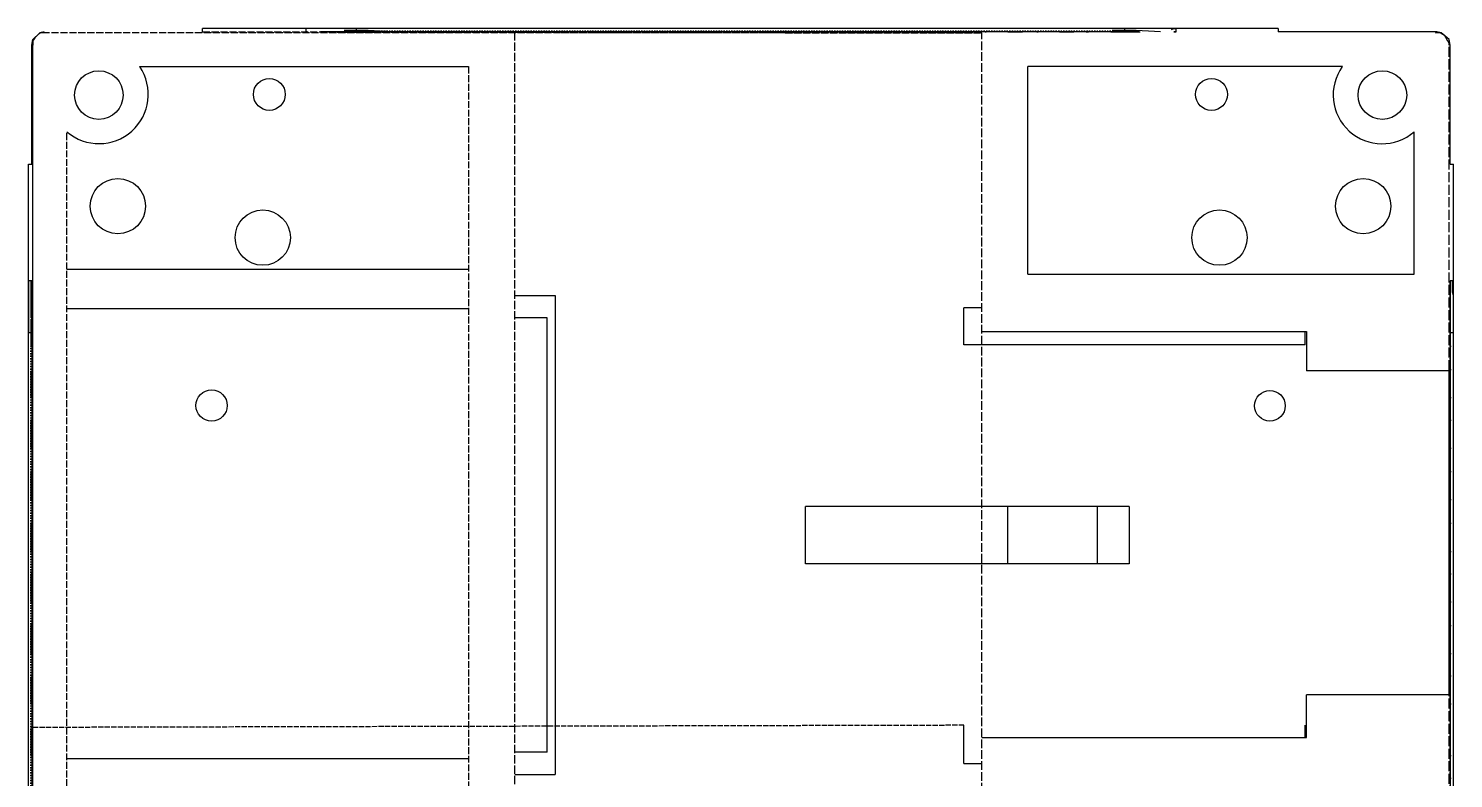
# Model space of a CAD drawing. Header units: millimetres. Extents: x 2689 to 2999, y 977 to 1485.
# Drawn here: x 2858.1 to 2968.9, y 1073.6 to 1131.9 of the extents above; entities that cross this region are included whole.
import ezdxf

# ---------------------------------------------------------------- set-up
doc = ezdxf.new("R2010")
doc.units = ezdxf.units.MM
doc.linetypes.add('PDF_IMPORT', pattern=[1, 0.8, -0.2])
doc.layers.add('PDF_几何图形', color=7, linetype='Continuous')

msp = doc.modelspace()

# ---------------------------------------------------------------- linework, layer by layer
at = {"layer": 'PDF_几何图形', "lineweight": -3}
for points in [[(2955.25, 1131.95), (2871.65, 1131.95)], [(2871.65, 1131.69), (2871.65, 1131.95)], [(2879.68, 1131.95), (2879.68, 1131.69)], [(2885.18, 1131.95), (2884.74, 1131.95), (2884.3, 1131.95), (2883.87, 1131.95), (2883.43, 1131.95), (2883, 1131.95), (2882.56, 1131.95), (2882.12, 1131.95), (2881.69, 1131.95), (2881.34, 1131.95), (2880.99, 1131.95), (2880.64, 1131.95), (2880.38, 1131.95), (2880.12, 1131.95), (2879.94, 1131.95)], [(2943.3, 1131.95), (2883.61, 1131.95)], [(2883.61, 1131.77), (2883.61, 1131.95)], [(2943.3, 1131.95), (2943.3, 1131.77)], [(2946.96, 1131.86), (2947.14, 1131.95), (2947.23, 1131.95), (2947.31, 1131.95), (2947.23, 1131.95), (2947.14, 1131.95), (2946.96, 1131.95), (2946.79, 1131.95), (2946.53, 1131.95), (2946.27, 1131.95), (2946, 1131.95), (2945.65, 1131.95), (2945.22, 1131.95), (2944.87, 1131.95)], [(2947.31, 1131.69), (2947.31, 1131.95)], [(2955.25, 1131.95), (2955.25, 1131.69)], [(2858.39, 1130.64), (2858.47, 1131.08), (2859, 1131.6)], [(2859.43, 1131.6), (2859.26, 1131.6), (2859.08, 1131.6), (2858.91, 1131.51), (2858.82, 1131.43), (2858.65, 1131.25), (2858.56, 1131.08), (2858.47, 1130.99), (2858.47, 1130.81), (2858.47, 1130.64)], [(2859.35, 1131.69), (2859, 1131.6)], [(2879.68, 1131.69), (2879.77, 1131.69)], [(2879.77, 1131.69), (2879.68, 1131.69)], [(2884.65, 1131.69), (2884.22, 1131.69), (2883.78, 1131.69), (2883.26, 1131.69), (2882.82, 1131.69), (2882.38, 1131.69), (2881.95, 1131.69), (2881.6, 1131.69), (2881.16, 1131.69), (2880.81, 1131.69)], [(2882.56, 1131.69), (2882.65, 1131.69), (2882.73, 1131.69), (2882.82, 1131.69), (2883, 1131.69), (2883.08, 1131.69), (2883.34, 1131.69)], [(2882.65, 1131.69), (2882.73, 1131.69), (2882.82, 1131.69), (2882.91, 1131.69), (2883, 1131.69), (2883.08, 1131.69), (2883.17, 1131.69), (2883.26, 1131.69), (2883.34, 1131.69), (2883.43, 1131.69), (2883.52, 1131.69), (2883.61, 1131.69)], [(2883.26, 1131.69), (2883.61, 1131.69)], [(2943.3, 1131.69), (2883.61, 1131.69)], [(2883.96, 1131.69), (2883.61, 1131.69)], [(2884.74, 1131.69), (2884.65, 1131.69), (2884.57, 1131.69), (2884.48, 1131.69), (2884.3, 1131.69), (2884.13, 1131.69), (2883.96, 1131.69)], [(2884.74, 1131.69), (2884.83, 1131.69)], [(2886.49, 1131.69), (2886.57, 1131.69)], [(2886.49, 1131.69), (2886.57, 1131.69), (2886.66, 1131.69), (2886.75, 1131.69), (2886.84, 1131.69), (2887.1, 1131.69), (2887.62, 1131.69)], [(2888.67, 1131.69), (2888.58, 1131.69), (2888.49, 1131.69), (2888.41, 1131.69), (2888.14, 1131.69), (2887.62, 1131.69)], [(2888.67, 1131.69), (2888.76, 1131.69)], [(2890.5, 1131.69), (2890.59, 1131.69)], [(2890.5, 1131.69), (2890.59, 1131.69), (2890.5, 1131.69)], [(2890.59, 1131.69), (2890.67, 1131.69), (2890.85, 1131.69), (2891.11, 1131.69), (2891.63, 1131.69)], [(2892.59, 1131.69), (2892.51, 1131.69), (2892.33, 1131.69), (2892.07, 1131.69), (2891.55, 1131.69)], [(2892.68, 1131.69), (2892.59, 1131.69), (2892.68, 1131.69)], [(2892.68, 1131.69), (2892.77, 1131.69)], [(2894.51, 1131.69), (2894.6, 1131.69)], [(2894.51, 1131.69), (2894.6, 1131.69), (2894.69, 1131.69), (2894.78, 1131.69), (2895.04, 1131.69), (2895.56, 1131.69)], [(2895.91, 1131.69), (2895.56, 1131.69)], [(2896.7, 1131.69), (2896.61, 1131.69), (2896.52, 1131.69), (2896.43, 1131.69), (2896.26, 1131.69), (2896.09, 1131.69), (2895.91, 1131.69)], [(2896.7, 1131.69), (2896.78, 1131.69)], [(2898.44, 1131.69), (2898.53, 1131.69)], [(2898.44, 1131.69), (2898.53, 1131.69), (2898.62, 1131.69), (2898.7, 1131.69), (2898.79, 1131.69), (2899.05, 1131.69), (2899.58, 1131.69)], [(2900.62, 1131.69), (2900.54, 1131.69), (2900.45, 1131.69), (2900.27, 1131.69), (2900.1, 1131.69), (2899.58, 1131.69)], [(2900.62, 1131.69), (2900.71, 1131.69)], [(2902.46, 1131.69), (2902.54, 1131.69)], [(2902.46, 1131.69), (2902.54, 1131.69), (2902.63, 1131.69), (2902.81, 1131.69), (2902.98, 1131.69), (2903.5, 1131.69)], [(2904.64, 1131.69), (2904.55, 1131.69), (2904.46, 1131.69), (2904.38, 1131.69), (2904.29, 1131.69), (2904.03, 1131.69), (2903.5, 1131.69)], [(2904.64, 1131.69), (2904.73, 1131.69)], [(2906.38, 1131.69), (2906.47, 1131.69)], [(2906.38, 1131.69), (2906.47, 1131.69), (2906.56, 1131.69), (2906.65, 1131.69), (2906.73, 1131.69), (2906.99, 1131.69), (2907.52, 1131.69)], [(2908.57, 1131.69), (2908.48, 1131.69), (2908.39, 1131.69), (2908.3, 1131.69), (2908.04, 1131.69), (2907.52, 1131.69)], [(2908.57, 1131.69), (2908.65, 1131.69)], [(2910.4, 1131.69), (2910.49, 1131.69)], [(2910.4, 1131.69), (2910.49, 1131.69), (2910.4, 1131.69)], [(2910.49, 1131.69), (2910.57, 1131.69), (2910.75, 1131.69), (2911.01, 1131.69), (2911.44, 1131.69)], [(2912.49, 1131.69), (2912.4, 1131.69), (2912.23, 1131.69), (2911.97, 1131.69), (2911.44, 1131.69)], [(2912.58, 1131.69), (2912.49, 1131.69), (2912.58, 1131.69)], [(2912.58, 1131.69), (2912.67, 1131.69)], [(2914.32, 1131.69), (2914.41, 1131.69)], [(2914.32, 1131.69), (2914.41, 1131.69), (2914.5, 1131.69), (2914.59, 1131.69), (2914.67, 1131.69), (2914.94, 1131.69), (2915.46, 1131.69)], [(2916.59, 1131.69), (2916.51, 1131.69), (2916.42, 1131.69), (2916.33, 1131.69), (2916.24, 1131.69), (2915.98, 1131.69), (2915.46, 1131.69)], [(2916.59, 1131.69), (2916.68, 1131.69)], [(2918.34, 1131.69), (2918.43, 1131.69)], [(2918.34, 1131.69), (2918.43, 1131.69), (2918.34, 1131.69)], [(2918.43, 1131.69), (2918.51, 1131.69), (2918.6, 1131.69), (2918.69, 1131.69), (2918.95, 1131.69), (2919.47, 1131.69)], [(2920.52, 1131.69), (2920.43, 1131.69), (2920.35, 1131.69), (2920.17, 1131.69), (2920, 1131.69), (2919.47, 1131.69)], [(2920.52, 1131.69), (2920.61, 1131.69)], [(2922.35, 1131.69), (2922.44, 1131.69)], [(2922.35, 1131.69), (2922.44, 1131.69), (2922.53, 1131.69), (2922.62, 1131.69), (2922.88, 1131.69), (2923.4, 1131.69)], [(2924.54, 1131.69), (2924.45, 1131.69), (2924.36, 1131.69), (2924.27, 1131.69), (2924.19, 1131.69), (2923.92, 1131.69), (2923.4, 1131.69)], [(2924.54, 1131.69), (2924.62, 1131.69)], [(2926.28, 1131.69), (2926.37, 1131.69)], [(2926.28, 1131.69), (2926.37, 1131.69), (2926.46, 1131.69), (2926.54, 1131.69), (2926.63, 1131.69), (2926.89, 1131.69), (2927.42, 1131.69)], [(2928.46, 1131.69), (2928.38, 1131.69), (2928.29, 1131.69), (2928.2, 1131.69), (2927.94, 1131.69), (2927.42, 1131.69)], [(2928.46, 1131.69), (2928.55, 1131.69)], [(2930.3, 1131.69), (2930.38, 1131.69)], [(2930.3, 1131.69), (2930.38, 1131.69), (2930.47, 1131.69), (2930.64, 1131.69), (2930.82, 1131.69), (2931.34, 1131.69)], [(2932.48, 1131.69), (2932.39, 1131.69), (2932.22, 1131.69), (2931.34, 1131.69)], [(2932.48, 1131.69), (2932.56, 1131.69)], [(2934.22, 1131.69), (2934.31, 1131.69)], [(2934.22, 1131.69), (2934.31, 1131.69), (2934.4, 1131.69), (2934.48, 1131.69), (2934.57, 1131.69), (2934.83, 1131.69), (2935.36, 1131.69)], [(2936.49, 1131.69), (2936.4, 1131.69), (2936.32, 1131.69), (2936.23, 1131.69), (2936.14, 1131.69), (2935.88, 1131.69), (2935.36, 1131.69)], [(2936.49, 1131.69), (2936.58, 1131.69)], [(2938.24, 1131.69), (2938.32, 1131.69)], [(2938.24, 1131.69), (2938.32, 1131.69), (2938.24, 1131.69)], [(2938.32, 1131.69), (2938.41, 1131.69), (2938.5, 1131.69), (2938.59, 1131.69), (2938.85, 1131.69), (2939.37, 1131.69)], [(2940.33, 1131.69), (2940.24, 1131.69), (2940.07, 1131.69), (2939.89, 1131.69), (2939.37, 1131.69)], [(2940.42, 1131.69), (2940.33, 1131.69), (2940.42, 1131.69)], [(2940.42, 1131.69), (2940.51, 1131.69)], [(2944.35, 1131.69), (2943.91, 1131.69), (2943.39, 1131.69), (2942.95, 1131.69), (2942.51, 1131.69), (2942.08, 1131.69), (2941.64, 1131.69), (2941.29, 1131.69), (2940.85, 1131.69), (2940.51, 1131.69)], [(2942.25, 1131.69), (2942.34, 1131.69)], [(2942.25, 1131.69), (2942.34, 1131.69), (2942.43, 1131.69), (2942.51, 1131.69), (2942.6, 1131.69), (2942.77, 1131.69), (2942.95, 1131.69)], [(2942.95, 1131.69), (2943.3, 1131.69)], [(2943.65, 1131.69), (2943.3, 1131.69)], [(2943.3, 1131.69), (2943.39, 1131.69), (2943.47, 1131.69), (2943.56, 1131.69), (2943.65, 1131.69), (2943.73, 1131.69), (2943.82, 1131.69), (2943.91, 1131.69), (2944, 1131.69), (2944.08, 1131.69), (2944.17, 1131.69), (2944.26, 1131.69), (2944.35, 1131.69), (2944.43, 1131.69)], [(2944.43, 1131.69), (2944.35, 1131.69), (2944.26, 1131.69), (2944.17, 1131.69), (2944, 1131.69), (2943.82, 1131.69), (2943.65, 1131.69)], [(2944.43, 1131.69), (2944.52, 1131.69)], [(2947.14, 1131.69), (2947.23, 1131.69), (2947.31, 1131.69)], [(2947.31, 1131.69), (2947.23, 1131.69), (2947.14, 1131.69)], [(2967.56, 1131.69), (2955.25, 1131.69)], [(2967.47, 1131.6), (2967.56, 1131.69)], [(2968.52, 1130.64), (2968.52, 1130.81), (2968.43, 1130.99), (2968.34, 1131.08), (2968.26, 1131.25), (2968.17, 1131.43), (2968, 1131.51), (2967.82, 1131.6), (2967.65, 1131.6), (2967.47, 1131.6)], [(2967.91, 1131.6), (2967.56, 1131.69)], [(2968.61, 1130.64), (2968.52, 1131.08), (2967.91, 1131.6)], [(2858.47, 1130.64), (2858.39, 1130.64)], [(2858.39, 1121.39), (2858.39, 1130.64)], [(2858.47, 978.62), (2858.47, 1130.64)], [(2968.61, 1121.39), (2968.61, 1130.64)], [(2866.76, 1128.98), (2892.33, 1128.98)], [(2960.23, 1128.98), (2935.79, 1128.98)], [(2935.79, 1112.84), (2935.79, 1128.98)], [(2965.81, 1112.84), (2965.81, 1123.92)], [(2858.12, 1121.39), (2858.39, 1121.39)], [(2858.12, 987.87), (2858.12, 1121.39)], [(2968.61, 1121.39), (2968.87, 1121.39)], [(2968.87, 987.87), (2968.87, 1121.39)], [(2892.33, 1113.19), (2861.09, 1113.19)], [(2858.39, 1112.31), (2858.12, 1112.31)], [(2858.12, 1112.31), (2858.12, 1112.23), (2858.12, 1112.05), (2858.12, 1111.88), (2858.12, 1111.7), (2858.12, 1111.44), (2858.12, 1111.18), (2858.12, 1110.83), (2858.12, 1110.48), (2858.12, 1110.04), (2858.12, 1109.61), (2858.12, 1109.17), (2858.12, 1108.74), (2858.12, 1108.3)], [(2858.3, 1112.31), (2858.3, 1112.23), (2858.3, 1112.14), (2858.3, 1112.05), (2858.3, 1111.96), (2858.3, 1111.88), (2858.3, 1111.79), (2858.3, 1111.7), (2858.3, 1111.61), (2858.3, 1111.53), (2858.3, 1111.44), (2858.3, 1111.35), (2858.3, 1111.27), (2858.3, 1111.18), (2858.3, 1111.09), (2858.3, 1111), (2858.3, 1110.92), (2858.3, 1110.83), (2858.3, 1110.74), (2858.3, 1110.65), (2858.3, 1110.57), (2858.3, 1110.48), (2858.3, 1110.39), (2858.3, 1110.31), (2858.3, 1110.22), (2858.3, 1110.13), (2858.3, 1109.96), (2858.3, 1109.87), (2858.3, 1109.78), (2858.3, 1109.7), (2858.3, 1109.61), (2858.3, 1109.52), (2858.3, 1109.43)], [(2858.39, 1108.3), (2858.39, 1108.74), (2858.39, 1109.17), (2858.39, 1109.61), (2858.39, 1110.04), (2858.39, 1110.48), (2858.39, 1110.83), (2858.39, 1111.18), (2858.39, 1111.44), (2858.39, 1111.7), (2858.39, 1111.88), (2858.39, 1112.05), (2858.39, 1112.23), (2858.39, 1112.31)], [(2935.79, 1112.84), (2965.81, 1112.84)], [(2968.78, 1112.31), (2968.61, 1112.31)], [(2968.61, 1112.31), (2968.61, 1112.23), (2968.61, 1112.05), (2968.61, 1111.88), (2968.61, 1111.7), (2968.61, 1111.44), (2968.61, 1111.18), (2968.61, 1110.83), (2968.61, 1110.48), (2968.61, 1110.04), (2968.61, 1109.61), (2968.61, 1109.17), (2968.61, 1108.74), (2968.61, 1108.3)], [(2968.61, 1109.43), (2968.61, 1109.52), (2968.61, 1109.61), (2968.61, 1109.7), (2968.61, 1109.78), (2968.61, 1109.87), (2968.61, 1109.96), (2968.61, 1110.13), (2968.61, 1110.22), (2968.61, 1110.31), (2968.61, 1110.39), (2968.61, 1110.48), (2968.61, 1110.57), (2968.61, 1110.65), (2968.61, 1110.74), (2968.61, 1110.83), (2968.61, 1110.92), (2968.61, 1111), (2968.61, 1111.09), (2968.61, 1111.18), (2968.61, 1111.27), (2968.61, 1111.35), (2968.61, 1111.44), (2968.61, 1111.53), (2968.61, 1111.61), (2968.61, 1111.7), (2968.61, 1111.79), (2968.61, 1111.88), (2968.61, 1111.96), (2968.61, 1112.05), (2968.61, 1112.14), (2968.61, 1112.23), (2968.61, 1112.31)], [(2968.87, 1108.3), (2968.87, 1108.74), (2968.87, 1109.17), (2968.87, 1109.61), (2968.87, 1110.04), (2968.87, 1110.48), (2968.87, 1110.83), (2968.87, 1111.18), (2968.78, 1111.44), (2968.78, 1111.7), (2968.78, 1111.88), (2968.78, 1112.05), (2968.78, 1112.23), (2968.78, 1112.31)], [(2895.91, 1111.18), (2899.05, 1111.18)], [(2899.05, 1111.18), (2899.05, 1073.91)], [(2892.33, 1110.13), (2861.09, 1110.13)], [(2932.22, 1110.22), (2930.82, 1110.22)], [(2930.82, 1107.34), (2930.82, 1110.22)], [(2858.39, 1109.43), (2858.3, 1109.43)], [(2858.3, 1109.35), (2858.3, 1109.26), (2858.3, 1109.17), (2858.3, 1109.08), (2858.3, 1109), (2858.3, 1108.91), (2858.3, 1108.82), (2858.3, 1108.74), (2858.3, 1108.65), (2858.3, 1108.56), (2858.3, 1108.47), (2858.3, 1108.39), (2858.3, 1108.3), (2858.3, 1108.21), (2858.3, 1108.12), (2858.3, 1108.04), (2858.3, 1107.95), (2858.3, 1107.86), (2858.3, 1107.78), (2858.3, 1107.69), (2858.3, 1107.6), (2858.3, 1107.51), (2858.3, 1107.43), (2858.3, 1107.34), (2858.3, 1107.25)], [(2898.44, 1109.43), (2895.91, 1109.43)], [(2898.44, 1075.66), (2898.44, 1109.43)], [(2968.61, 1107.25), (2968.61, 1107.34), (2968.61, 1107.43), (2968.61, 1107.51), (2968.61, 1107.6), (2968.61, 1107.69), (2968.61, 1107.78), (2968.61, 1107.86), (2968.61, 1107.95), (2968.61, 1108.04), (2968.61, 1108.12), (2968.61, 1108.21), (2968.61, 1108.3), (2968.61, 1108.39), (2968.61, 1108.47), (2968.61, 1108.56), (2968.61, 1108.65), (2968.61, 1108.74), (2968.61, 1108.82), (2968.61, 1108.91), (2968.61, 1109), (2968.61, 1109.08), (2968.61, 1109.17), (2968.61, 1109.26), (2968.61, 1109.35), (2968.61, 1109.43)], [(2858.12, 1108.3), (2858.3, 1108.3)], [(2858.12, 1000.87), (2858.12, 1108.3)], [(2858.39, 1108.3), (2858.39, 1000.87)], [(2932.22, 1108.39), (2957.44, 1108.39)], [(2957.35, 1107.34), (2957.35, 1108.39)], [(2957.44, 1108.39), (2957.44, 1105.33)], [(2957.44, 1108.39), (2957.44, 1105.33)], [(2968.61, 1108.3), (2968.61, 1000.87)], [(2968.61, 1108.3), (2968.87, 1108.3)], [(2968.87, 1000.87), (2968.87, 1108.3)], [(2858.3, 1107.25), (2858.39, 1107.25)], [(2957.35, 1107.34), (2930.82, 1107.34)], [(2968.61, 1107.25), (2968.69, 1107.25)], [(2858.39, 1105.42), (2858.3, 1105.42)], [(2858.3, 1105.33), (2858.3, 1105.24), (2858.3, 1105.16), (2858.3, 1105.07), (2858.3, 1104.98), (2858.3, 1104.9), (2858.3, 1104.81), (2858.3, 1104.72), (2858.3, 1104.63), (2858.3, 1104.55), (2858.3, 1104.46), (2858.3, 1104.37), (2858.3, 1104.28), (2858.3, 1104.2), (2858.3, 1104.11), (2858.3, 1104.02), (2858.3, 1103.94), (2858.3, 1103.85), (2858.3, 1103.76), (2858.3, 1103.67), (2858.3, 1103.59), (2858.3, 1103.5), (2858.3, 1103.41), (2858.3, 1103.32), (2858.3, 1103.24)], [(2968.52, 1105.33), (2957.44, 1105.33)], [(2968.52, 1080.11), (2968.52, 1105.33)], [(2968.61, 1105.42), (2968.69, 1105.42)], [(2968.61, 1103.32), (2968.61, 1103.41), (2968.61, 1103.5), (2968.61, 1103.59), (2968.61, 1103.67), (2968.61, 1103.76), (2968.61, 1103.85), (2968.61, 1103.94), (2968.61, 1104.02), (2968.61, 1104.11), (2968.61, 1104.2), (2968.61, 1104.28), (2968.61, 1104.37), (2968.61, 1104.46), (2968.61, 1104.55), (2968.61, 1104.63), (2968.61, 1104.72), (2968.61, 1104.81), (2968.61, 1104.9), (2968.61, 1104.98), (2968.61, 1105.07), (2968.61, 1105.16), (2968.61, 1105.24), (2968.61, 1105.33), (2968.61, 1105.42)], [(2858.3, 1103.24), (2858.39, 1103.24)], [(2968.61, 1103.24), (2968.69, 1103.24)], [(2858.39, 1101.49), (2858.3, 1101.49)], [(2858.3, 1101.4), (2858.3, 1101.32), (2858.3, 1101.23), (2858.3, 1101.14), (2858.3, 1101.06), (2858.3, 1100.97), (2858.3, 1100.88), (2858.3, 1100.79), (2858.3, 1100.71), (2858.3, 1100.62), (2858.3, 1100.53), (2858.3, 1100.44), (2858.3, 1100.36), (2858.3, 1100.27), (2858.3, 1100.18), (2858.3, 1100.1), (2858.3, 1100.01), (2858.3, 1099.92), (2858.3, 1099.83), (2858.3, 1099.75), (2858.3, 1099.66), (2858.3, 1099.57), (2858.3, 1099.48), (2858.3, 1099.4), (2858.3, 1099.31)], [(2968.61, 1101.49), (2968.69, 1101.49)], [(2968.61, 1099.31), (2968.61, 1099.4), (2968.61, 1099.48), (2968.61, 1099.57), (2968.61, 1099.66), (2968.61, 1099.75), (2968.61, 1099.83), (2968.61, 1099.92), (2968.61, 1100.01), (2968.61, 1100.1), (2968.61, 1100.18), (2968.61, 1100.27), (2968.61, 1100.36), (2968.61, 1100.44), (2968.61, 1100.53), (2968.61, 1100.62), (2968.61, 1100.71), (2968.61, 1100.79), (2968.61, 1100.88), (2968.61, 1100.97), (2968.61, 1101.06), (2968.61, 1101.14), (2968.61, 1101.23), (2968.61, 1101.32), (2968.61, 1101.4), (2968.61, 1101.49)], [(2858.3, 1099.31), (2858.39, 1099.31)], [(2968.61, 1099.31), (2968.69, 1099.31)], [(2858.39, 1097.48), (2858.3, 1097.48)], [(2858.3, 1097.39), (2858.3, 1097.3), (2858.3, 1097.22), (2858.3, 1097.13), (2858.3, 1097.04), (2858.3, 1096.95), (2858.3, 1096.87), (2858.3, 1096.78), (2858.3, 1096.69), (2858.3, 1096.6), (2858.3, 1096.52), (2858.3, 1096.43), (2858.3, 1096.34), (2858.3, 1096.26), (2858.3, 1096.17), (2858.3, 1096.08), (2858.3, 1095.99), (2858.3, 1095.91), (2858.3, 1095.82), (2858.3, 1095.73), (2858.3, 1095.64), (2858.3, 1095.56), (2858.3, 1095.47), (2858.3, 1095.38), (2858.3, 1095.3)], [(2968.61, 1097.48), (2968.69, 1097.48)], [(2968.61, 1095.38), (2968.61, 1095.47), (2968.61, 1095.56), (2968.61, 1095.64), (2968.61, 1095.73), (2968.61, 1095.82), (2968.61, 1095.91), (2968.61, 1095.99), (2968.61, 1096.08), (2968.61, 1096.17), (2968.61, 1096.26), (2968.61, 1096.34), (2968.61, 1096.43), (2968.61, 1096.52), (2968.61, 1096.6), (2968.61, 1096.69), (2968.61, 1096.78), (2968.61, 1096.87), (2968.61, 1096.95), (2968.61, 1097.04), (2968.61, 1097.13), (2968.61, 1097.22), (2968.61, 1097.3), (2968.61, 1097.39), (2968.61, 1097.48)], [(2858.3, 1095.3), (2858.39, 1095.3)], [(2968.61, 1095.3), (2968.69, 1095.3)], [(2943.65, 1094.77), (2918.51, 1094.77)], [(2918.51, 1090.32), (2918.51, 1094.77)], [(2934.22, 1090.32), (2934.22, 1094.77)], [(2941.2, 1090.32), (2941.2, 1094.77)], [(2943.65, 1094.77), (2943.65, 1090.32)], [(2858.39, 1093.46), (2858.3, 1093.46)], [(2858.3, 1093.46), (2858.3, 1093.38), (2858.3, 1093.29), (2858.3, 1093.2), (2858.3, 1093.11), (2858.3, 1093.03), (2858.3, 1092.94), (2858.3, 1092.85), (2858.3, 1092.76), (2858.3, 1092.68), (2858.3, 1092.59), (2858.3, 1092.5), (2858.3, 1092.42), (2858.3, 1092.33), (2858.3, 1092.24), (2858.3, 1092.15), (2858.3, 1092.07), (2858.3, 1091.98), (2858.3, 1091.89), (2858.3, 1091.8), (2858.3, 1091.72), (2858.3, 1091.63), (2858.3, 1091.54), (2858.3, 1091.46), (2858.3, 1091.37), (2858.3, 1091.28)], [(2968.61, 1093.46), (2968.69, 1093.46)], [(2968.61, 1091.37), (2968.61, 1091.46), (2968.61, 1091.54), (2968.61, 1091.63), (2968.61, 1091.72), (2968.61, 1091.8), (2968.61, 1091.89), (2968.61, 1091.98), (2968.61, 1092.07), (2968.61, 1092.15), (2968.61, 1092.24), (2968.61, 1092.33), (2968.61, 1092.42), (2968.61, 1092.5), (2968.61, 1092.59), (2968.61, 1092.68), (2968.61, 1092.76), (2968.61, 1092.85), (2968.61, 1092.94), (2968.61, 1093.03), (2968.61, 1093.11), (2968.61, 1093.2), (2968.61, 1093.29), (2968.61, 1093.38), (2968.61, 1093.46)], [(2858.3, 1091.28), (2858.39, 1091.28)], [(2968.61, 1091.28), (2968.69, 1091.28)], [(2943.65, 1090.32), (2918.51, 1090.32)], [(2858.39, 1089.54), (2858.3, 1089.54)], [(2858.3, 1089.45), (2858.3, 1089.36), (2858.3, 1089.27), (2858.3, 1089.19), (2858.3, 1089.1), (2858.3, 1089.01), (2858.3, 1088.92), (2858.3, 1088.84), (2858.3, 1088.75), (2858.3, 1088.66), (2858.3, 1088.58), (2858.3, 1088.49), (2858.3, 1088.4), (2858.3, 1088.31), (2858.3, 1088.23), (2858.3, 1088.14), (2858.3, 1088.05), (2858.3, 1087.97), (2858.3, 1087.88), (2858.3, 1087.79), (2858.3, 1087.7), (2858.3, 1087.62), (2858.3, 1087.53), (2858.3, 1087.44), (2858.3, 1087.35)], [(2968.61, 1089.54), (2968.69, 1089.54)], [(2968.61, 1087.44), (2968.61, 1087.53), (2968.61, 1087.62), (2968.61, 1087.7), (2968.61, 1087.79), (2968.61, 1087.88), (2968.61, 1087.97), (2968.61, 1088.05), (2968.61, 1088.14), (2968.61, 1088.23), (2968.61, 1088.31), (2968.61, 1088.4), (2968.61, 1088.49), (2968.61, 1088.58), (2968.61, 1088.66), (2968.61, 1088.75), (2968.61, 1088.84), (2968.61, 1088.92), (2968.61, 1089.01), (2968.61, 1089.1), (2968.61, 1089.19), (2968.61, 1089.27), (2968.61, 1089.36), (2968.61, 1089.45), (2968.61, 1089.54)], [(2858.3, 1087.35), (2858.39, 1087.35)], [(2968.61, 1087.35), (2968.69, 1087.35)], [(2858.39, 1085.52), (2858.3, 1085.52)], [(2858.3, 1085.52), (2858.3, 1085.43), (2858.3, 1085.35), (2858.3, 1085.26), (2858.3, 1085.17), (2858.3, 1085.09), (2858.3, 1085), (2858.3, 1084.91), (2858.3, 1084.82), (2858.3, 1084.74), (2858.3, 1084.65), (2858.3, 1084.56), (2858.3, 1084.47), (2858.3, 1084.39), (2858.3, 1084.3), (2858.3, 1084.21), (2858.3, 1084.13), (2858.3, 1084.04), (2858.3, 1083.95), (2858.3, 1083.86), (2858.3, 1083.78), (2858.3, 1083.69), (2858.3, 1083.6), (2858.3, 1083.51), (2858.3, 1083.43), (2858.3, 1083.34)], [(2968.61, 1085.52), (2968.69, 1085.52)], [(2968.61, 1083.43), (2968.61, 1083.51), (2968.61, 1083.6), (2968.61, 1083.69), (2968.61, 1083.78), (2968.61, 1083.86), (2968.61, 1083.95), (2968.61, 1084.04), (2968.61, 1084.13), (2968.61, 1084.21), (2968.61, 1084.3), (2968.61, 1084.39), (2968.61, 1084.47), (2968.61, 1084.56), (2968.61, 1084.65), (2968.61, 1084.74), (2968.61, 1084.82), (2968.61, 1084.91), (2968.61, 1085), (2968.61, 1085.09), (2968.61, 1085.17), (2968.61, 1085.26), (2968.61, 1085.35), (2968.61, 1085.43), (2968.61, 1085.52)], [(2858.3, 1083.34), (2858.39, 1083.34)], [(2968.61, 1083.34), (2968.69, 1083.34)], [(2858.39, 1081.59), (2858.3, 1081.59)], [(2858.3, 1081.51), (2858.3, 1081.42), (2858.3, 1081.33), (2858.3, 1081.25), (2858.3, 1081.16), (2858.3, 1081.07), (2858.3, 1080.98), (2858.3, 1080.9), (2858.3, 1080.81), (2858.3, 1080.72), (2858.3, 1080.63), (2858.3, 1080.55), (2858.3, 1080.46), (2858.3, 1080.37), (2858.3, 1080.29), (2858.3, 1080.2), (2858.3, 1080.11), (2858.3, 1080.02), (2858.3, 1079.94), (2858.3, 1079.85), (2858.3, 1079.76), (2858.3, 1079.67), (2858.3, 1079.59), (2858.3, 1079.5), (2858.3, 1079.41)], [(2968.61, 1081.59), (2968.69, 1081.59)], [(2968.61, 1079.41), (2968.61, 1079.5), (2968.61, 1079.59), (2968.61, 1079.67), (2968.61, 1079.76), (2968.61, 1079.85), (2968.61, 1079.94), (2968.61, 1080.02), (2968.61, 1080.11), (2968.61, 1080.2), (2968.61, 1080.29), (2968.61, 1080.37), (2968.61, 1080.46), (2968.61, 1080.55), (2968.61, 1080.63), (2968.61, 1080.72), (2968.61, 1080.81), (2968.61, 1080.9), (2968.61, 1080.98), (2968.61, 1081.07), (2968.61, 1081.16), (2968.61, 1081.25), (2968.61, 1081.33), (2968.61, 1081.42), (2968.61, 1081.51), (2968.61, 1081.59)], [(2957.44, 1076.79), (2957.44, 1080.11)], [(2957.44, 1076.79), (2957.44, 1080.11)], [(2968.52, 1080.11), (2957.44, 1080.11)], [(2858.3, 1079.41), (2858.39, 1079.41)], [(2968.61, 1079.41), (2968.69, 1079.41)], [(2930.82, 1074.79), (2930.82, 1077.75)], [(2957.35, 1076.79), (2957.35, 1077.75)], [(2968.61, 1075.49), (2968.61, 1075.57), (2968.61, 1075.66), (2968.61, 1075.75), (2968.61, 1075.83), (2968.61, 1075.92), (2968.61, 1076.01), (2968.61, 1076.1), (2968.61, 1076.18), (2968.61, 1076.27), (2968.61, 1076.36), (2968.61, 1076.45), (2968.61, 1076.53), (2968.61, 1076.62), (2968.61, 1076.71), (2968.61, 1076.79), (2968.61, 1076.88), (2968.61, 1076.97), (2968.61, 1077.06), (2968.61, 1077.14), (2968.61, 1077.23), (2968.61, 1077.32), (2968.61, 1077.41), (2968.61, 1077.49), (2968.61, 1077.58)], [(2858.3, 1077.49), (2858.3, 1077.41), (2858.3, 1077.32), (2858.3, 1077.23), (2858.3, 1077.14), (2858.3, 1077.06), (2858.3, 1076.97), (2858.3, 1076.88), (2858.3, 1076.79), (2858.3, 1076.71), (2858.3, 1076.62), (2858.3, 1076.53), (2858.3, 1076.45), (2858.3, 1076.36), (2858.3, 1076.27), (2858.3, 1076.18), (2858.3, 1076.1), (2858.3, 1076.01), (2858.3, 1075.92), (2858.3, 1075.83), (2858.3, 1075.75), (2858.3, 1075.66), (2858.3, 1075.57), (2858.3, 1075.49), (2858.3, 1075.4)], [(2932.22, 1076.79), (2957.44, 1076.79)], [(2858.3, 1075.4), (2858.39, 1075.4)], [(2898.44, 1075.66), (2895.91, 1075.66)], [(2968.61, 1075.4), (2968.69, 1075.4)], [(2892.33, 1075.14), (2861.09, 1075.14)], [(2930.82, 1074.79), (2932.22, 1074.79)], [(2858.39, 1073.65), (2858.3, 1073.65)], [(2895.91, 1073.91), (2899.05, 1073.91)], [(2968.61, 1073.65), (2968.69, 1073.65)]]:
    msp.add_lwpolyline(points, dxfattribs=at)
at = {"layer": 'PDF_几何图形', "linetype": 'PDF_IMPORT', "lineweight": -3, "ltscale": 0.696667}
msp.add_lwpolyline([(2871.65, 1131.69), (2932.22, 1131.6), (2859.43, 1131.6)], dxfattribs=at)
at = {"layer": 'PDF_几何图形', "linetype": 'PDF_IMPORT', "lineweight": -3, "ltscale": 0.035}
for points in [[(2884.74, 1131.77), (2942.25, 1131.77)], [(2858.3, 1002), (2858.3, 1107.25)], [(2968.61, 1002), (2968.61, 1107.25)]]:
    msp.add_lwpolyline(points, dxfattribs=at)
at = {"layer": 'PDF_几何图形', "linetype": 'PDF_IMPORT', "lineweight": -3, "ltscale": 0.803333}
msp.add_lwpolyline([(2895.91, 977.57), (2895.91, 1131.6)], dxfattribs=at)
at = {"layer": 'PDF_几何图形', "linetype": 'PDF_IMPORT', "lineweight": -3, "ltscale": 0.848333}
msp.add_lwpolyline([(2932.22, 977.57), (2932.22, 1131.6)], dxfattribs=at)
at = {"layer": 'PDF_几何图形', "linetype": 'PDF_IMPORT', "lineweight": -3, "ltscale": 0.975}
msp.add_lwpolyline([(2968.52, 978.62), (2968.52, 1130.64)], dxfattribs=at)
at = {"layer": 'PDF_几何图形', "linetype": 'PDF_IMPORT', "lineweight": -3, "ltscale": 0.67}
for points in [[(2892.33, 1128.98), (2892.33, 980.27)], [(2861.09, 985.25), (2861.09, 1123.92)]]:
    msp.add_lwpolyline(points, dxfattribs=at)
at = {"layer": 'PDF_几何图形', "linetype": 'PDF_IMPORT', "lineweight": -3, "ltscale": 0.506667}
msp.add_lwpolyline([(2930.82, 1077.75), (2858.3, 1077.58)], dxfattribs=at)
at = {"layer": 'PDF_几何图形', "lineweight": -3}
for centre, radius in [((2863.59, 1126.77), 1.89), ((2963.34, 1126.77), 1.89), ((2876.84, 1126.82), 1.24), ((2950.06, 1126.82), 1.24), ((2865.07, 1118.13), 2.15), ((2961.85, 1118.13), 2.15), ((2876.33, 1115.68), 2.15), ((2950.68, 1115.68), 2.15), ((2872.35, 1102.62), 1.22), ((2954.6, 1102.6), 1.19)]:
    msp.add_circle(centre, radius, dxfattribs=at)
for centre, radius, start, end in [((2883.52, 1088.58), 43.21, 86.1782, 91.1573), ((2943.21, 1088.58), 43.21, 86.1782, 91.1573), ((2863.6, 1126.82), 3.83, 229.1861, 34.2994), ((2963.32, 1126.78), 3.8, 144.5873, 311.0438)]:
    msp.add_arc(centre, radius, start, end, dxfattribs=at)

doc.saveas('drawing.dxf')
